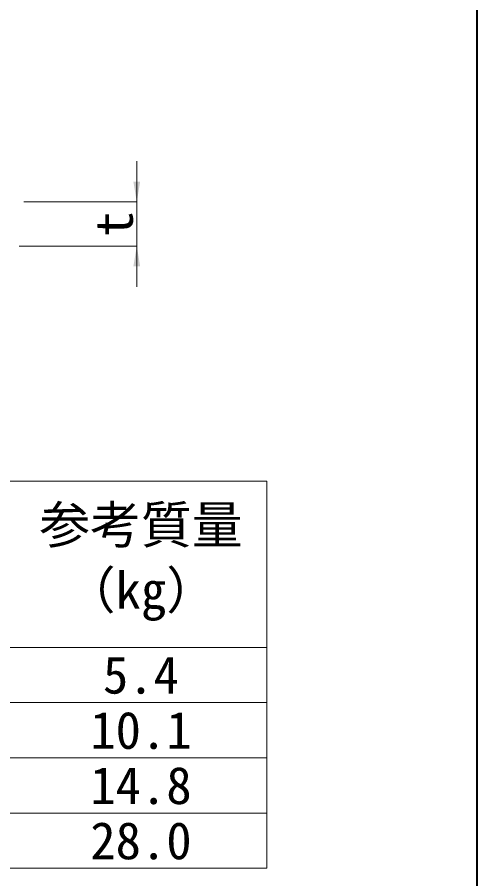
# Model space of a CAD drawing. Units: millimetres at full size, sheet at 1:30; details may follow other scales. Extents: x 19038 to 49388, y -43687 to -27642.
# Drawn here: x 28870 to 29338, y -30155 to -29276 of the extents above; entities that cross this region are included whole.
import ezdxf
from ezdxf.enums import TextEntityAlignment as Align

# ---------------------------------------------------------------- set-up
doc = ezdxf.new("R2010")
doc.units = ezdxf.units.MM
doc.header["$LTSCALE"] = 30
for name, color, linetype, lineweight in [('図枠', 7, 'Continuous', 5), ('寸法線', 7, 'Continuous', 9), ('寸法表', 7, 'Continuous', 13)]:
    doc.layers.add(name, color=color, linetype=linetype, lineweight=lineweight)
doc.styles.add('ＭＳ ゴシック', font='')
doc.styles.get('ＭＳ ゴシック').set_extended_font_data('MS Gothic')

# ---------------------------------------------------------------- blocks, each defined once
blk = doc.blocks.new('filled_arrow')
at = {"color": 0, "linetype": 'Continuous', "lineweight": -2}
blk.add_solid([(7.5, 1.25), (0, 0), (7.5, -1.25)], dxfattribs=at)

msp = doc.modelspace()

# ---------------------------------------------------------------- linework, layer by layer
at = {"layer": '図枠', "lineweight": 40}
msp.add_line((29337.99, -28340.72), (29337.99, -32495.72), dxfattribs=at)
at = {"layer": '寸法線'}
for p, q in [((28991.45, -29551.47), (28991.45, -29423.27)), ((28876.19, -29464.87), (28991.45, -29464.87)), ((28871.69, -29509.87), (28991.45, -29509.87))]:
    msp.add_line(p, q, dxfattribs=at)
at = {"layer": '寸法表'}
for p, q in [((27994.52, -29749.62), (29123.89, -29749.62)), ((29123.89, -29749.62), (29123.89, -30144.72)), ((27994.52, -29919.38), (29123.89, -29919.38)), ((27994.52, -29975.72), (29123.89, -29975.72)), ((27994.52, -30032.05), (29123.89, -30032.05)), ((27994.52, -30088.38), (29123.89, -30088.38)), ((27994.52, -30144.72), (29123.89, -30144.72))]:
    msp.add_line(p, q, dxfattribs=at)

# ---------------------------------------------------------------- block references
at = {"layer": '寸法線', "xscale": 2.77, "yscale": 2.77}
for p, rotation in [((28991.45, -29464.87), 90), ((28991.45, -29509.87), 270)]:
    msp.add_blockref('filled_arrow', p, dxfattribs=dict(at, rotation=rotation))

# ---------------------------------------------------------------- texts
at = {"layer": '寸法線', "style": 'ＭＳ ゴシック'}
msp.add_text('t', height=37.98, rotation=90, dxfattribs=at).set_placement((28968.36, -29487.37), align=Align.MIDDLE_CENTER)
at = {"layer": '寸法表', "style": 'ＭＳ ゴシック'}
for s, p in [('参考質量', (28892.12, -29775.27)), ('（kg）', (28918.02, -29841.94))]:
    msp.add_text(s, height=37.98, dxfattribs=at).set_placement(p, align=Align.TOP_LEFT)
for s, p in [('5.4', (28995.72, -29947.55)), ('10.1', (28995.72, -30003.88)), ('14.8', (28995.72, -30060.22)), ('28.0', (28995.72, -30116.55))]:
    msp.add_text(s, height=37.98, dxfattribs=at).set_placement(p, align=Align.MIDDLE_CENTER)

doc.saveas('drawing.dxf')
